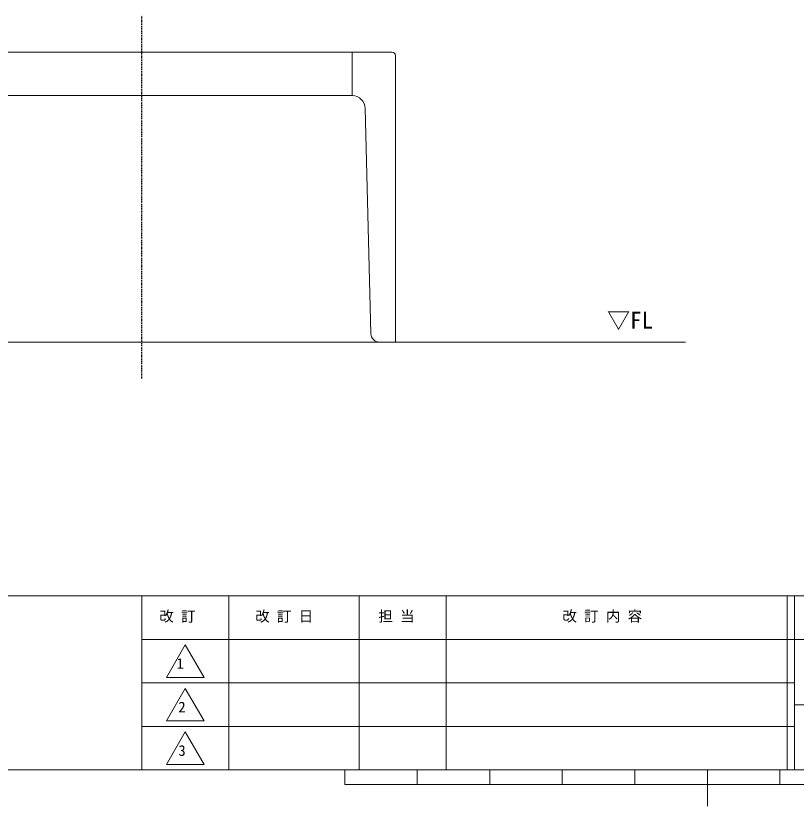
# Model space of a CAD drawing. Units: millimetres, scale not verified. Extents: x -203 to 203, y -143 to 143.
# Drawn here: x -95.4 to 12.3, y -143 to -34 of the extents above; entities that cross this region are included whole.
import ezdxf
from ezdxf.enums import TextEntityAlignment as Align

# ---------------------------------------------------------------- set-up
doc = ezdxf.new("R2010")
doc.units = ezdxf.units.MM
doc.header["$LTSCALE"] = 0.5
doc.linetypes.add('USER1', pattern=[0.629921, 0.393701, -0.07874, 0.07874, -0.07874])
for name, color, linetype, lineweight in [('0-1_DIMENSION_LINES$02_DIMENSI', 7, 'Continuous', 25), ('0-4_DIMENSION_LINES$03_LINES', 7, 'Continuous', 18), ('0-6_DIMENSION_LINES$01_CENTER_', 7, 'USER1', 25), ('0-7_図面_FORMAT$03_TEXT', 7, 'Continuous', 18), ('0-8_図面_FORMAT$01_WAKU$OUT_LINE', 6, 'Continuous', 18), ('0-9_図面_FORMAT$01_WAKU$SUB_LINE', 7, 'Continuous', 18)]:
    doc.layers.add(name, color=color, linetype=linetype, lineweight=lineweight)
doc.styles.add('ＭＳ ゴシック', font='')
doc.styles.get('ＭＳ ゴシック').set_extended_font_data('MS Gothic')

msp = doc.modelspace()

# ---------------------------------------------------------------- linework, layer by layer
at = {"layer": '0-4_DIMENSION_LINES$03_LINES'}
for p, q in [((-112.5, -39), (-43.5, -39)), ((-49, -45), (-49, -39)), ((-43, -39.5), (-43, -79)), ((-107, -45), (-49, -45)), ((-47.2, -46.8), (-46.4117, -77.8305)), ((-153, -79), (-3, -79)), ((-45.2121, -79), (-43, -79))]:
    msp.add_line(p, q, dxfattribs=at)
for centre, radius, start, end in [((-43.5, -39.5), 0.5, 0, 90), ((-49, -46.8), 1.8, 0, 90), ((-45.2121, -77.8), 1.2, 181.45528, 270)]:
    msp.add_arc(centre, radius, start, end, dxfattribs=at)
at = {"layer": '0-6_DIMENSION_LINES$01_CENTER_'}
msp.add_line((-78, -84), (-78, -34), dxfattribs=at)
at = {"layer": '0-7_図面_FORMAT$03_TEXT'}
for p, q in [((-72, -120.75), (-74.5981, -125.25)), ((-69.4019, -125.25), (-72, -120.75)), ((-74.5981, -125.25), (-69.4019, -125.25)), ((-72, -126.75), (-74.5981, -131.25)), ((-69.4019, -131.25), (-72, -126.75)), ((-74.5981, -131.25), (-69.4019, -131.25)), ((-72, -132.75), (-74.5981, -137.25)), ((-69.4019, -137.25), (-72, -132.75)), ((-74.5981, -137.25), (-69.4019, -137.25))]:
    msp.add_line(p, q, dxfattribs=at)
at = {"layer": '0-8_図面_FORMAT$01_WAKU$OUT_LINE'}
for p, q in [((198, -114), (-198, -114)), ((-78, -114), (-78, -138)), ((11, -114), (11, -138)), ((12, -114), (12, -138)), ((198, -120), (-78, -120)), ((-198, -138), (198, -138)), ((-50, -140), (-50, -138)), ((-40, -140), (-40, -138)), ((-30, -140), (-30, -138)), ((-20, -140), (-20, -138)), ((-10, -140), (-10, -138)), ((0, -138), (0, -143)), ((10, -140), (10, -138)), ((-50, -140), (50, -140))]:
    msp.add_line(p, q, dxfattribs=at)
at = {"layer": '0-9_図面_FORMAT$01_WAKU$SUB_LINE'}
for p, q in [((-66, -114), (-66, -138)), ((-48, -114), (-48, -138)), ((-36, -114), (-36, -138)), ((12, -126), (-78, -126)), ((12, -129), (144, -129)), ((12, -132), (-78, -132))]:
    msp.add_line(p, q, dxfattribs=at)

# ---------------------------------------------------------------- texts
at = {"layer": '0-1_DIMENSION_LINES$02_DIMENSI', "style": 'ＭＳ ゴシック'}
msp.add_text('▽FL', height=2.328, dxfattribs=at).set_placement((-13.8294, -77.8388), align=Align.BOTTOM_LEFT)
at = {"layer": '0-7_図面_FORMAT$03_TEXT', "style": 'ＭＳ ゴシック'}
for s, p in [('改 訂', (-75.5838, -117.9799)), ('改 訂 日', (-62.3608, -117.9799)), ('担 当', (-45.3714, -117.9799)), ('改 訂 内 容', (-19.9835, -117.964)), ('1', (-73.1918, -124.4965)), ('2', (-72.9498, -130.4965)), ('3', (-72.9398, -136.4965))]:
    msp.add_text(s, height=1.466, dxfattribs=at).set_placement(p, align=Align.BOTTOM_LEFT)

doc.saveas('drawing.dxf')
